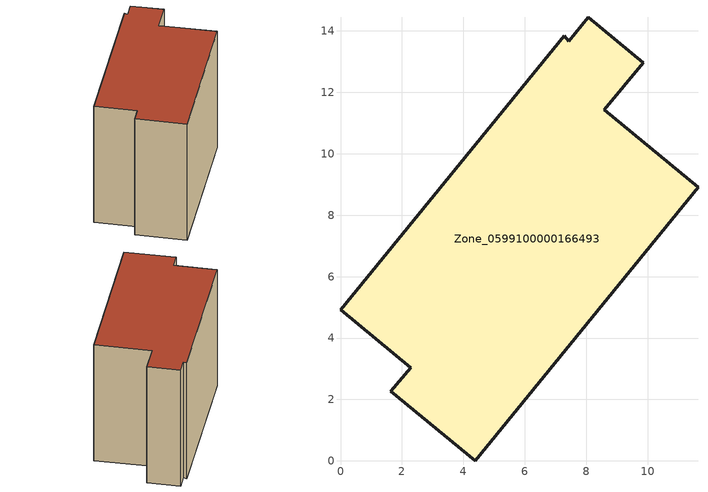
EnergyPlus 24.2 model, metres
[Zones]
Zone_0599100000166493
 floor ground (C_G): 7.43,13.66 8.07,14.45 9.86,12.97 8.59,11.43 11.64,8.91 4.39,0 1.64,2.27 2.28,3.04 0,4.92 7.29,13.84 z0
 wall outside (C_F): 1.64,2.27 4.39,0 11.64,8.91 8.59,11.43 9.86,12.97 8.07,14.45 7.43,13.66 7.29,13.84 0,4.92 2.28,3.04 1.64,2.27 z0:9.26
 roof outside (C_R): 7.43,13.66 7.29,13.84 0,4.92 2.28,3.04 1.64,2.27 4.39,0 11.64,8.91 8.59,11.43 9.86,12.97 8.07,14.45 z9.26
[BUILDING]
Pand.0599100000166493: North Axis=0; Terrain=City; Loads Convergence Tolerance Value=0.04; Temperature Convergence Tolerance Value=0.4; Solar Distribution=FullExterior; Maximum Number of Warmup Days=25; Minimum Number of Warmup Days=1
[Site:Location]
Rotterdam.The.Hague.AP_ZH_NLD Design_Conditions: Latitude=51.96; Longitude=4.45; Time Zone=1; Elevation=-4.5
[SITE:GROUNDTEMPERATURE:BUILDINGSURFACE]
18, 18, 18, 18, 18, 18, 18, 18, 18, 18, 18, 18
[MATERIAL] Thermal Absorptance=0.9; Solar Absorptance=0.7; Visible Absorptance=0.7
Name | Roughness | Thickness | Conductivity | Density | Specific Heat
G.TC.1946 | MediumSmooth | 0.15 | 1 | 540 | 1210
F.TC.1946 | Rough | 0.3 | 0.857143 | 1920 | 840
R.TC.1946 | MediumRough | 0.2 | 0.909091 | 1500 | 1000
[CONSTRUCTION]
C_G: G.TC.1946
C_F: F.TC.1946
C_R: R.TC.1946
[ZONE]
Zone_0599100000166493: Type=1; Multiplier=1; Ceiling Height=Autocalculate; Volume=Autocalculate; Floor Area=autocalculate; Part of Total Floor Area=Yes
[ZONEINFILTRATION:DESIGNFLOWRATE]
Infil_Zone_0599100000166493: Zone or ZoneList or Space or SpaceList=Zone_0599100000166493; Schedule=AlwaysOn; Design Flow Rate Calculation Method=Flow/Area; Flow Rate per Floor Area=0.003; Constant Term Coefficient=1; Temperature Term Coefficient=0; Velocity Term Coefficient=0; Velocity Squared Term Coefficient=0
[HVACTEMPLATE:ZONE:IDEALLOADSAIRSYSTEM]
Zone_0599100000166493: Maximum Heating Supply Air Temperature=50; Minimum Cooling Supply Air Temperature=13; Maximum Heating Supply Air Humidity Ratio=0.0156; Minimum Cooling Supply Air Humidity Ratio=0.0077; Heating Limit=NoLimit; Cooling Limit=NoLimit; Dehumidification Control Type=ConstantSensibleHeatRatio; Cooling Sensible Heat Ratio=0.7; Dehumidification Setpoint=60; Humidification Control Type=None; Humidification Setpoint=30; Outdoor Air Method=None; Outdoor Air Flow Rate per Person=0.00944; Outdoor Air Flow Rate per Zone Floor Area=0; Outdoor Air Flow Rate per Zone=0; Demand Controlled Ventilation Type=None; Outdoor Air Economizer Type=NoEconomizer; Heat Recovery Type=None; Sensible Heat Recovery Effectiveness=0.7; Latent Heat Recovery Effectiveness=0.65
[ZONECONTROL:THERMOSTAT]
ThermostatControl_Zone_0599100000166493: Zone or ZoneList=Zone_0599100000166493; Control Type Schedule=DualSetpointControlType; Control 1=Thermostat_Zone_0599100000166493; Temperature Difference Between Cutout And Setpoint=0
[THERMOSTATSETPOINT:DUALSETPOINT]
Thermostat_Zone_0599100000166493: Heating Setpoint Temperature Schedule=HeatingSetpoint_Zone_0599100000166493; Cooling Setpoint Temperature Schedule=CoolingSetpoint_Zone_0599100000166493
[SCHEDULE:COMPACT]
HeatingSetpoint_Zone_0599100000166493: Through: 12/31, For: AllDays, Until: 24:00, 21
CoolingSetpoint_Zone_0599100000166493: Through: 12/31, For: AllDays, Until: 24:00, 24
DualSetpointControlType: Through: 12/31, For: AllDays, Until: 24:00, 4
AlwaysOn: Through: 12/31, For: AllDays, Until: 24:00, 1
